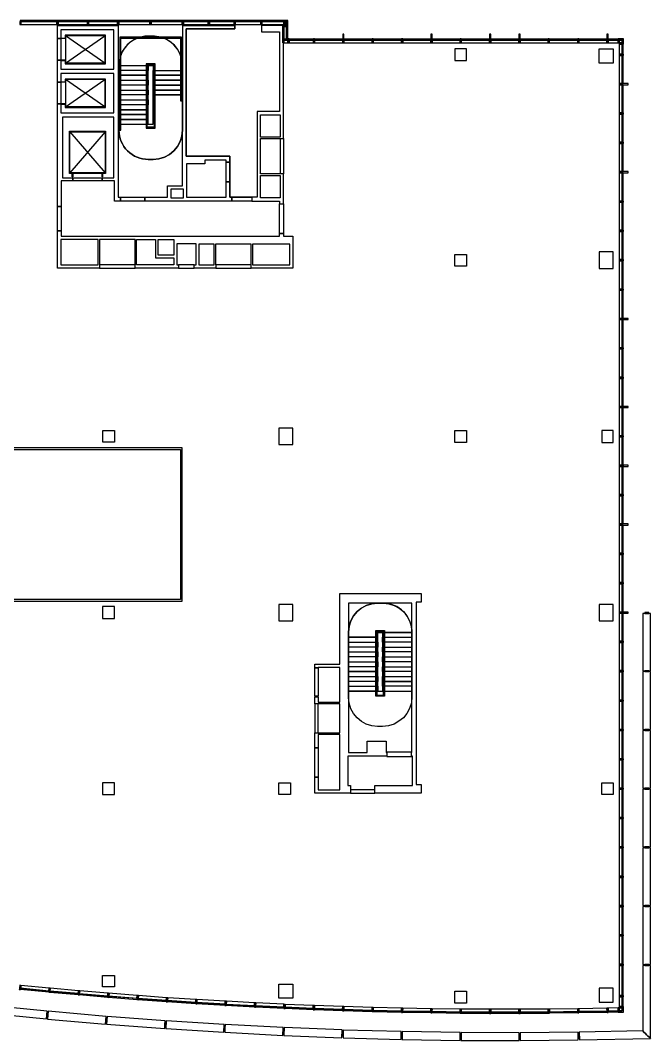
# Model space of a CAD drawing. Header units: metres. Extents: x 21 to 85.4, y 7.8 to 59.9.
# Drawn here: x 53.2 to 85.4, y 7.8 to 59.9 of the extents above; entities that cross this region are included whole.
import ezdxf

# ---------------------------------------------------------------- set-up
doc = ezdxf.new("R2010")
doc.units = ezdxf.units.M
for name, color, linetype in [('BATHROOM', 6, 'Continuous'), ('DOOR', 3, 'Continuous'), ('ELEVATOR', 141, 'Continuous'), ('PILLAR', 1, 'Continuous'), ('STAIRCASE', 4, 'Continuous'), ('WALL', 30, 'Continuous'), ('WINDOW', 110, 'Continuous')]:
    doc.layers.add(name, color=color, linetype=linetype)

msp = doc.modelspace()

# ---------------------------------------------------------------- linework, layer by layer
at = {"layer": 'BATHROOM'}
for points in [[(61.655, 59.471), (64.132, 59.471), (64.132, 59.683), (65.497, 59.683), (65.497, 59.312), (66.429, 59.312), (66.429, 55.237), (65.275, 55.237), (65.275, 50.855), (63.888, 50.855), (63.888, 52.951), (61.655, 52.951)], [(63.698, 52.76), (62.607, 52.76), (62.607, 52.559), (61.676, 52.559), (61.676, 50.855), (63.698, 50.855)]]:
    msp.add_lwpolyline(points, close=True, dxfattribs=at)
at = {"layer": 'DOOR'}
for points in [[(55.082, 58.963), (55.251, 58.963), (55.251, 57.862), (55.082, 57.862)], [(55.082, 56.73), (55.251, 56.73), (55.251, 55.629), (55.082, 55.629)], [(66.471, 53.861), (66.619, 53.861), (66.619, 52.051), (66.471, 52.051)], [(63.698, 52.655), (63.888, 52.655), (63.888, 51.649), (63.698, 51.649)], [(57.358, 51.85), (57.358, 51.691), (55.855, 51.691), (55.855, 51.85)], [(58.289, 50.855), (59.538, 50.855), (59.538, 50.665), (58.289, 50.665)], [(65, 50.855), (65, 50.665), (63.983, 50.665), (63.983, 50.855)], [(55.082, 50.389), (55.272, 50.389), (55.272, 49.14), (55.082, 49.14)], [(66.429, 50.527), (66.619, 50.527), (66.619, 49.013), (66.429, 49.013)], [(57.231, 47.235), (59.041, 47.235), (59.041, 47.405), (57.231, 47.405)], [(61.263, 47.405), (61.263, 47.235), (62.068, 47.235), (62.068, 47.405)], [(63.168, 47.405), (63.168, 47.235), (64.968, 47.235), (64.968, 47.405)], [(68.228, 26.818), (68.397, 26.818), (68.397, 25.368), (68.228, 25.368)], [(68.228, 23.484), (68.397, 23.484), (68.397, 24.976), (68.228, 24.976)], [(68.228, 22.721), (68.397, 22.721), (68.397, 21.229), (68.228, 21.229)], [(71.911, 22.51), (71.911, 22.277), (73.16, 22.277), (73.16, 22.51)], [(70.048, 20.583), (70.048, 20.414), (71.297, 20.414), (71.297, 20.583)]]:
    msp.add_lwpolyline(points, close=True, dxfattribs=at)
at = {"layer": 'ELEVATOR'}
for points in [[(55.495, 58.963), (55.304, 58.963), (55.304, 58.984), (55.474, 58.984)], [(55.474, 57.862), (55.474, 57.682), (57.527, 57.682), (57.527, 59.132), (55.474, 59.132), (55.474, 58.963)], [(57.495, 57.714), (55.495, 59.111)], [(57.495, 59.111), (57.495, 57.714), (55.495, 57.714), (57.495, 59.111), (55.495, 59.111), (55.495, 57.714)], [(55.495, 57.862), (55.304, 57.862), (55.304, 57.841), (55.474, 57.841)], [(55.474, 55.629), (55.474, 55.449), (57.527, 55.449), (57.527, 56.899), (55.474, 56.899), (55.474, 56.73)], [(57.495, 55.481), (55.495, 56.878)], [(57.495, 56.878), (57.495, 55.481), (55.495, 55.481), (57.495, 56.878), (55.495, 56.878), (55.495, 55.481)], [(55.495, 56.73), (55.304, 56.73), (55.304, 56.751), (55.474, 56.751)], [(55.495, 55.629), (55.304, 55.629), (55.304, 55.608), (55.474, 55.608)], [(55.706, 54.2), (57.506, 52.104)], [(57.506, 54.2), (55.706, 52.104)]]:
    msp.add_lwpolyline(points, dxfattribs=at)
for points in [[(55.685, 54.232), (57.538, 54.232), (57.538, 52.072), (57.358, 52.072), (55.855, 52.072), (55.685, 52.072)], [(55.706, 54.2), (57.506, 54.2), (57.506, 52.104), (55.706, 52.104)], [(55.833, 52.072), (55.855, 52.072), (55.855, 51.903), (55.833, 51.903)], [(57.358, 52.072), (57.379, 52.072), (57.379, 51.903), (57.358, 51.903)]]:
    msp.add_lwpolyline(points, close=True, dxfattribs=at)
at = {"layer": 'PILLAR'}
for points in [[(75.383, 58.434), (75.383, 57.841), (75.986, 57.841), (75.986, 58.434)], [(82.76, 58.434), (83.48, 58.434), (83.48, 57.714), (82.76, 57.714)], [(82.76, 48.061), (82.76, 47.214), (83.48, 47.214), (83.48, 48.061)], [(75.383, 47.934), (75.986, 47.934), (75.986, 47.341), (75.383, 47.341)], [(57.389, 38.948), (57.993, 38.948), (57.993, 38.344), (57.389, 38.344)], [(67.106, 39.064), (66.386, 39.064), (66.386, 38.217), (67.106, 38.217)], [(75.383, 38.937), (75.986, 38.937), (75.986, 38.334), (75.383, 38.334)], [(82.887, 38.937), (82.887, 38.334), (83.48, 38.334), (83.48, 38.937)], [(57.379, 29.94), (57.379, 29.337), (57.982, 29.337), (57.982, 29.94)], [(67.106, 30.057), (66.386, 30.057), (66.386, 29.21), (67.106, 29.21)], [(82.76, 30.057), (82.76, 29.21), (83.48, 29.21), (83.48, 30.057)], [(57.982, 20.933), (57.379, 20.933), (57.379, 20.34), (57.982, 20.34)], [(66.386, 20.933), (66.979, 20.933), (66.979, 20.34), (66.386, 20.34)], [(82.887, 20.933), (83.48, 20.933), (83.48, 20.34), (82.887, 20.34)], [(57.379, 11.1), (57.982, 11.1), (57.982, 10.507), (57.379, 10.507)], [(66.386, 10.655), (67.106, 10.655), (67.106, 9.935), (66.386, 9.935)], [(83.48, 10.443), (82.76, 10.443), (82.76, 9.724), (83.48, 9.724)], [(75.383, 10.285), (75.986, 10.285), (75.986, 9.681), (75.383, 9.681)]]:
    msp.add_lwpolyline(points, close=True, dxfattribs=at)
at = {"layer": 'STAIRCASE'}
for points in [[(58.183, 54.285), (58.31, 54.285), (58.31, 58.984), (61.359, 58.984), (61.359, 55.788), (61.476, 55.788), (61.476, 55.84), (61.411, 55.84), (61.411, 59.037), (58.268, 59.037), (58.268, 54.337), (58.183, 54.337)], [(58.215, 57.587), (59.718, 57.587), (59.718, 57.333), (58.215, 57.333)], [(60.067, 54.39), (60.067, 57.682), (59.612, 57.682), (59.612, 54.39)], [(59.665, 54.443), (59.665, 57.64), (60.014, 57.64), (60.014, 54.443)], [(59.718, 57.333), (58.215, 57.333), (58.215, 57.089), (59.718, 57.089)], [(59.718, 57.089), (58.215, 57.089), (58.215, 56.835), (59.718, 56.835)], [(58.215, 56.835), (59.718, 56.835), (59.718, 56.592), (58.215, 56.592)], [(59.961, 57.333), (61.464, 57.333), (61.464, 57.089), (59.961, 57.089)], [(59.961, 57.089), (61.464, 57.089), (61.464, 56.835), (59.961, 56.835)], [(59.961, 56.835), (61.464, 56.835), (61.464, 56.592), (59.961, 56.592)], [(59.718, 56.592), (58.215, 56.592), (58.215, 56.338), (59.718, 56.338)], [(58.215, 56.338), (59.718, 56.338), (59.718, 56.084), (58.215, 56.084)], [(59.961, 56.592), (61.464, 56.592), (61.464, 56.338), (59.961, 56.338)], [(59.961, 56.338), (61.464, 56.338), (61.464, 56.084), (59.961, 56.084)], [(59.718, 56.084), (58.215, 56.084), (58.215, 55.84), (59.718, 55.84)], [(58.215, 55.84), (59.718, 55.84), (59.718, 55.586), (58.215, 55.586)], [(59.718, 55.586), (58.215, 55.586), (58.215, 55.332), (59.718, 55.332)], [(59.718, 55.332), (58.215, 55.332), (58.215, 55.089), (59.718, 55.089)], [(59.718, 55.089), (58.215, 55.089), (58.215, 54.835), (59.718, 54.835)], [(59.718, 54.835), (58.215, 54.835), (58.215, 54.591), (59.718, 54.591)], [(71.34, 28.723), (71.795, 28.723), (71.795, 25.368), (71.34, 25.368)], [(69.943, 28.12), (71.446, 28.12), (71.446, 28.374), (69.943, 28.374)], [(71.393, 25.421), (71.742, 25.421), (71.742, 28.67), (71.393, 28.67)], [(71.689, 28.374), (73.192, 28.374), (73.192, 28.617), (71.689, 28.617)], [(71.689, 28.374), (73.192, 28.374), (73.192, 28.12), (71.689, 28.12)], [(71.446, 27.876), (69.943, 27.876), (69.943, 28.12), (71.446, 28.12)], [(69.943, 27.622), (71.446, 27.622), (71.446, 27.876), (69.943, 27.876)], [(73.192, 28.12), (71.689, 28.12), (71.689, 27.876), (73.192, 27.876)], [(71.689, 27.876), (73.192, 27.876), (73.192, 27.622), (71.689, 27.622)], [(71.446, 27.368), (69.943, 27.368), (69.943, 27.622), (71.446, 27.622)], [(69.943, 27.125), (71.446, 27.125), (71.446, 27.368), (69.943, 27.368)], [(71.446, 26.871), (69.943, 26.871), (69.943, 27.125), (71.446, 27.125)], [(73.192, 27.622), (71.689, 27.622), (71.689, 27.368), (73.192, 27.368)], [(71.689, 27.368), (73.192, 27.368), (73.192, 27.125), (71.689, 27.125)], [(73.192, 27.125), (71.689, 27.125), (71.689, 26.871), (73.192, 26.871)], [(69.943, 26.617), (71.446, 26.617), (71.446, 26.871), (69.943, 26.871)], [(71.446, 26.617), (69.943, 26.617), (69.943, 26.373), (71.446, 26.373)], [(71.689, 26.871), (73.192, 26.871), (73.192, 26.617), (71.689, 26.617)], [(73.192, 26.617), (71.689, 26.617), (71.689, 26.373), (73.192, 26.373)], [(71.446, 26.119), (69.943, 26.119), (69.943, 26.373), (71.446, 26.373)], [(69.943, 25.876), (71.446, 25.876), (71.446, 26.119), (69.943, 26.119)], [(73.192, 26.119), (71.689, 26.119), (71.689, 26.373), (73.192, 26.373)], [(71.689, 26.119), (73.192, 26.119), (73.192, 25.876), (71.689, 25.876)], [(71.446, 25.622), (69.943, 25.622), (69.943, 25.876), (71.446, 25.876)], [(73.192, 25.876), (71.689, 25.876), (71.689, 25.622), (73.192, 25.622)]]:
    msp.add_lwpolyline(points, close=True, dxfattribs=at)
for points in [[(58.215, 54.285, 0.416426), (59.718, 52.792), (59.961, 52.792, 0.4103), (61.464, 54.285), (61.464, 57.587, 0.413207), (59.961, 59.09), (59.718, 59.09, 0.418485), (58.215, 57.587)], [(58.215, 57.587), (59.961, 57.587), (59.961, 57.333), (61.464, 57.333), (61.464, 57.587, 0.396519), (60.041, 59.09), (59.696, 59.09, 0.414214)], [(58.215, 54.591), (59.961, 54.591), (59.961, 56.084), (61.464, 56.084), (61.464, 54.285, -0.4103), (59.961, 52.792), (59.718, 52.792, -0.416426), (58.215, 54.285)], [(69.943, 28.639, -0.412005), (71.434, 30.12), (71.711, 30.12, -0.409955), (73.192, 28.639), (73.192, 25.325, -0.412379), (71.689, 23.822), (71.435, 23.822, -0.412145), (69.943, 25.303)], [(71.446, 28.374), (71.446, 28.617), (73.192, 28.617, 0.414214), (71.711, 30.12), (71.435, 30.12, 0.412145), (69.943, 28.639), (69.943, 28.374)], [(69.943, 25.622), (73.192, 25.622), (73.192, 25.325, -0.412379), (71.689, 23.822), (71.435, 23.822, -0.412145), (69.943, 25.303)]]:
    msp.add_lwpolyline(points, format="xyb", close=True, dxfattribs=at)
at = {"layer": 'WALL'}
for points in [[(53.156, 59.841), (53.156, 59.683), (53.208, 59.683), (53.208, 59.841), (53.187, 59.841), (53.187, 59.884), (53.177, 59.884), (53.177, 59.841)], [(55.05, 59.841), (55.05, 59.683), (55.114, 59.683), (55.114, 59.841), (55.092, 59.841), (55.092, 59.884), (55.071, 59.884), (55.071, 59.841)], [(55.082, 59.64), (58.183, 59.64), (58.183, 50.855), (58.289, 50.855), (58.289, 50.665), (57.993, 50.665), (57.993, 51.691), (57.358, 51.691), (57.358, 51.85), (57.95, 51.85), (57.95, 54.951), (55.325, 54.951), (55.325, 51.85), (55.855, 51.85), (55.855, 51.691), (55.272, 51.691), (55.272, 50.389), (55.082, 50.389), (55.082, 55.629), (55.251, 55.629), (55.251, 55.163), (57.95, 55.163), (57.95, 57.185), (55.251, 57.185), (55.251, 56.73), (55.082, 56.73), (55.082, 57.862), (55.251, 57.862), (55.251, 57.407), (57.95, 57.407), (57.95, 59.418), (55.251, 59.418), (55.251, 58.963), (55.082, 58.963)], [(56.606, 59.841), (56.606, 59.683), (56.659, 59.683), (56.659, 59.841), (56.638, 59.841), (56.638, 59.884), (56.627, 59.884), (56.627, 59.841)], [(58.151, 59.841), (58.151, 59.683), (58.215, 59.683), (58.215, 59.841), (58.194, 59.841), (58.194, 59.884), (58.173, 59.884), (58.173, 59.841)], [(61.486, 59.64), (64.132, 59.64), (64.132, 59.471), (61.655, 59.471), (61.655, 52.951), (63.888, 52.951), (63.888, 52.655), (63.698, 52.655), (63.698, 52.76), (62.607, 52.76), (62.607, 52.559), (61.676, 52.559), (61.676, 50.855), (63.698, 50.855), (63.698, 51.649), (63.888, 51.649), (63.888, 50.855), (63.983, 50.855), (63.983, 50.665), (59.538, 50.665), (59.538, 50.855), (60.702, 50.855), (60.702, 51.437), (61.464, 51.437)], [(59.803, 59.841), (59.803, 59.683), (59.866, 59.683), (59.866, 59.841), (59.845, 59.841), (59.845, 59.884), (59.824, 59.884), (59.824, 59.841)], [(61.454, 59.841), (61.454, 59.683), (61.517, 59.683), (61.517, 59.841), (61.496, 59.841), (61.496, 59.884), (61.475, 59.884), (61.475, 59.841)], [(62.777, 59.841), (62.777, 59.683), (62.84, 59.683), (62.84, 59.841), (62.819, 59.841), (62.819, 59.884), (62.798, 59.884), (62.798, 59.841)], [(64.1, 59.841), (64.1, 59.683), (64.163, 59.683), (64.163, 59.841), (64.142, 59.841), (64.142, 59.884), (64.121, 59.884), (64.121, 59.841)], [(65.497, 59.64), (65.497, 59.312), (66.429, 59.312), (66.429, 55.237), (65.275, 55.237), (65.275, 50.855), (65, 50.855), (65, 50.665), (66.429, 50.665), (66.429, 50.527), (66.619, 50.527), (66.619, 52.051), (65.444, 52.051), (65.444, 53.861), (66.619, 53.861), (66.619, 58.741), (66.598, 58.741), (66.598, 59.64)], [(65.465, 59.841), (65.465, 59.683), (65.518, 59.683), (65.518, 59.841), (65.508, 59.841), (65.508, 59.884), (65.486, 59.884), (65.486, 59.841)], [(66.788, 59.64), (66.64, 59.64), (66.64, 59.577), (66.788, 59.577), (66.788, 59.598), (66.841, 59.598), (66.841, 59.619), (66.788, 59.619)], [(66.735, 59.841), (66.735, 59.683), (66.788, 59.683), (66.788, 59.841), (66.778, 59.841), (66.778, 59.884), (66.757, 59.884), (66.757, 59.841)], [(66.852, 58.741), (66.915, 58.741), (66.915, 58.889), (66.894, 58.889), (66.894, 58.942), (66.915, 58.942), (66.915, 58.952), (66.852, 58.952), (66.852, 58.942), (66.873, 58.942), (66.873, 58.889), (66.852, 58.889)], [(68.154, 58.741), (68.217, 58.741), (68.217, 58.889), (68.196, 58.889), (68.196, 58.942), (68.217, 58.942), (68.217, 58.952), (68.154, 58.952), (68.154, 58.942), (68.164, 58.942), (68.164, 58.889), (68.154, 58.889)], [(69.657, 58.741), (69.71, 58.741), (69.71, 58.889), (69.699, 58.889), (69.699, 58.942), (69.71, 58.942), (69.71, 59.185), (69.657, 59.185), (69.657, 58.942), (69.667, 58.942), (69.667, 58.889), (69.657, 58.889)], [(71.149, 58.741), (71.213, 58.741), (71.213, 58.889), (71.202, 58.889), (71.202, 58.942), (71.213, 58.942), (71.213, 58.952), (71.149, 58.952), (71.149, 58.942), (71.17, 58.942), (71.17, 58.889), (71.149, 58.889)], [(72.652, 58.741), (72.716, 58.741), (72.716, 58.889), (72.695, 58.889), (72.695, 58.942), (72.716, 58.942), (72.716, 58.952), (72.652, 58.952), (72.652, 58.942), (72.673, 58.942), (72.673, 58.889), (72.652, 58.889)], [(74.155, 58.741), (74.219, 58.741), (74.219, 58.889), (74.198, 58.889), (74.198, 58.942), (74.219, 58.942), (74.219, 59.185), (74.155, 59.185), (74.155, 58.942), (74.166, 58.942), (74.166, 58.889), (74.155, 58.889)], [(75.658, 58.741), (75.711, 58.741), (75.711, 58.889), (75.701, 58.889), (75.701, 58.942), (75.711, 58.942), (75.711, 58.952), (75.658, 58.952), (75.658, 58.942), (75.669, 58.942), (75.669, 58.889), (75.658, 58.889)], [(77.151, 58.741), (77.214, 58.741), (77.214, 58.889), (77.204, 58.889), (77.204, 58.942), (77.214, 58.942), (77.214, 59.185), (77.151, 59.185), (77.151, 58.942), (77.172, 58.942), (77.172, 58.889), (77.151, 58.889)], [(78.654, 58.741), (78.717, 58.741), (78.717, 58.889), (78.696, 58.889), (78.696, 58.942), (78.717, 58.942), (78.717, 59.185), (78.654, 59.185), (78.654, 58.942), (78.675, 58.942), (78.675, 58.889), (78.654, 58.889)], [(80.157, 58.741), (80.21, 58.741), (80.21, 58.889), (80.199, 58.889), (80.199, 58.942), (80.21, 58.942), (80.21, 58.952), (80.157, 58.952), (80.157, 58.942), (80.167, 58.942), (80.167, 58.889), (80.157, 58.889)], [(81.66, 58.741), (81.713, 58.741), (81.713, 58.889), (81.702, 58.889), (81.702, 58.942), (81.713, 58.942), (81.713, 58.952), (81.66, 58.952), (81.66, 58.942), (81.67, 58.942), (81.67, 58.889), (81.66, 58.889)], [(83.152, 58.741), (83.216, 58.741), (83.216, 58.889), (83.205, 58.889), (83.205, 58.942), (83.216, 58.942), (83.216, 59.185), (83.152, 59.185), (83.152, 58.942), (83.173, 58.942), (83.173, 58.889), (83.152, 58.889)], [(83.724, 58.741), (83.787, 58.741), (83.787, 58.889), (83.766, 58.889), (83.766, 58.942), (83.787, 58.942), (83.787, 58.952), (83.724, 58.952), (83.724, 58.942), (83.745, 58.942), (83.745, 58.889), (83.724, 58.889)], [(83.787, 58.741), (83.787, 58.677), (83.935, 58.677), (83.935, 58.688), (83.988, 58.688), (83.988, 58.677), (83.999, 58.677), (83.999, 58.741), (83.988, 58.741), (83.988, 58.719), (83.935, 58.719), (83.935, 58.741)], [(83.787, 58.169), (83.787, 58.106), (83.935, 58.106), (83.935, 58.127), (83.988, 58.127), (83.988, 58.106), (83.999, 58.106), (83.999, 58.169), (83.988, 58.169), (83.988, 58.148), (83.935, 58.148), (83.935, 58.169)], [(83.787, 56.666), (83.787, 56.603), (83.935, 56.603), (83.935, 56.624), (83.988, 56.624), (83.988, 56.603), (84.232, 56.603), (84.232, 56.666), (83.988, 56.666), (83.988, 56.655), (83.935, 56.655), (83.935, 56.666)], [(65.444, 55.068), (66.45, 55.068), (66.45, 53.935), (65.444, 53.935)], [(83.787, 55.163), (83.787, 55.11), (83.935, 55.11), (83.935, 55.121), (83.988, 55.121), (83.988, 55.11), (83.999, 55.11), (83.999, 55.163), (83.988, 55.163), (83.988, 55.152), (83.935, 55.152), (83.935, 55.163)], [(83.787, 53.671), (83.787, 53.607), (83.935, 53.607), (83.935, 53.618), (83.988, 53.618), (83.988, 53.607), (83.999, 53.607), (83.999, 53.671), (83.988, 53.671), (83.988, 53.649), (83.935, 53.649), (83.935, 53.671)], [(83.787, 52.168), (83.787, 52.104), (83.935, 52.104), (83.935, 52.125), (83.988, 52.125), (83.988, 52.104), (84.232, 52.104), (84.232, 52.168), (83.988, 52.168), (83.988, 52.157), (83.935, 52.157), (83.935, 52.168)], [(66.45, 51.967), (66.45, 50.834), (65.444, 50.834), (65.444, 51.967)], [(60.861, 51.268), (60.861, 50.834), (61.517, 50.834), (61.517, 51.268)], [(83.787, 50.665), (83.787, 50.612), (83.935, 50.612), (83.935, 50.622), (83.988, 50.622), (83.988, 50.612), (83.999, 50.612), (83.999, 50.665), (83.988, 50.665), (83.988, 50.654), (83.935, 50.654), (83.935, 50.665)], [(55.082, 49.14), (55.272, 49.14), (55.272, 48.865), (66.429, 48.865), (66.429, 49.013), (66.619, 49.013), (66.619, 48.865), (67.106, 48.865), (67.106, 47.235), (64.968, 47.235), (64.968, 48.463), (63.158, 48.463), (63.158, 47.405), (63.168, 47.405), (63.168, 47.235), (62.068, 47.235), (62.068, 47.405), (62.163, 47.405), (62.163, 48.474), (61.168, 48.474), (61.168, 47.405), (61.263, 47.405), (61.263, 47.235), (59.041, 47.235), (59.041, 48.706), (57.231, 48.706), (57.231, 47.235), (55.082, 47.235)], [(83.787, 49.172), (83.787, 49.109), (83.935, 49.109), (83.935, 49.119), (83.988, 49.119), (83.988, 49.109), (83.999, 49.109), (83.999, 49.172), (83.988, 49.172), (83.988, 49.151), (83.935, 49.151), (83.935, 49.172)], [(55.251, 48.706), (55.251, 47.405), (57.156, 47.405), (57.156, 48.706)], [(60.088, 48.706), (60.088, 47.764), (61.03, 47.764), (61.03, 47.405), (59.115, 47.405), (59.115, 48.706)], [(60.226, 48.706), (61.03, 48.706), (61.03, 47.902), (60.226, 47.902)], [(63.084, 48.463), (62.301, 48.463), (62.301, 47.405), (63.084, 47.405)], [(66.947, 47.405), (66.947, 48.463), (65.042, 48.463), (65.042, 47.405)], [(83.787, 47.669), (83.787, 47.606), (83.935, 47.606), (83.935, 47.627), (83.988, 47.627), (83.988, 47.606), (83.999, 47.606), (83.999, 47.669), (83.988, 47.669), (83.988, 47.648), (83.935, 47.648), (83.935, 47.669)], [(83.787, 46.166), (83.787, 46.103), (83.935, 46.103), (83.935, 46.124), (83.988, 46.124), (83.988, 46.103), (83.999, 46.103), (83.999, 46.166), (83.988, 46.166), (83.988, 46.156), (83.935, 46.156), (83.935, 46.166)], [(83.787, 44.663), (83.787, 44.61), (83.935, 44.61), (83.935, 44.621), (83.988, 44.621), (83.988, 44.61), (84.232, 44.61), (84.232, 44.663), (83.988, 44.663), (83.988, 44.653), (83.935, 44.653), (83.935, 44.663)], [(83.787, 43.171), (83.787, 43.107), (83.935, 43.107), (83.935, 43.118), (83.988, 43.118), (83.988, 43.107), (83.999, 43.107), (83.999, 43.171), (83.988, 43.171), (83.988, 43.15), (83.935, 43.15), (83.935, 43.171)], [(83.787, 41.668), (83.787, 41.604), (83.935, 41.604), (83.935, 41.625), (83.988, 41.625), (83.988, 41.604), (83.999, 41.604), (83.999, 41.668), (83.988, 41.668), (83.988, 41.657), (83.935, 41.657), (83.935, 41.668)], [(83.787, 40.165), (83.787, 40.112), (83.935, 40.112), (83.935, 40.122), (83.988, 40.122), (83.988, 40.112), (84.232, 40.112), (84.232, 40.165), (83.988, 40.165), (83.988, 40.154), (83.935, 40.154), (83.935, 40.165)], [(83.787, 38.672), (83.787, 38.609), (83.935, 38.609), (83.935, 38.619), (83.988, 38.619), (83.988, 38.609), (83.999, 38.609), (83.999, 38.672), (83.988, 38.672), (83.988, 38.651), (83.935, 38.651), (83.935, 38.672)], [(83.787, 37.169), (83.787, 37.106), (83.935, 37.106), (83.935, 37.127), (83.988, 37.127), (83.988, 37.106), (84.232, 37.106), (84.232, 37.169), (83.988, 37.169), (83.988, 37.148), (83.935, 37.148), (83.935, 37.169)], [(83.787, 35.666), (83.787, 35.603), (83.935, 35.603), (83.935, 35.624), (83.988, 35.624), (83.988, 35.603), (83.999, 35.603), (83.999, 35.666), (83.988, 35.666), (83.988, 35.656), (83.935, 35.656), (83.935, 35.666)], [(83.787, 34.163), (83.787, 34.11), (83.935, 34.11), (83.935, 34.121), (83.988, 34.121), (83.988, 34.11), (84.232, 34.11), (84.232, 34.163), (83.988, 34.163), (83.988, 34.153), (83.935, 34.153), (83.935, 34.163)], [(83.787, 32.671), (83.787, 32.607), (83.935, 32.607), (83.935, 32.618), (83.988, 32.618), (83.988, 32.607), (83.999, 32.607), (83.999, 32.671), (83.988, 32.671), (83.988, 32.65), (83.935, 32.65), (83.935, 32.671)], [(83.787, 31.168), (83.787, 31.104), (83.935, 31.104), (83.935, 31.126), (83.988, 31.126), (83.988, 31.104), (83.999, 31.104), (83.999, 31.168), (83.988, 31.168), (83.988, 31.157), (83.935, 31.157), (83.935, 31.168)], [(69.498, 25.05), (69.498, 26.828), (68.397, 26.828), (68.397, 26.818), (68.228, 26.818), (68.228, 26.998), (69.498, 26.998), (69.498, 30.618), (73.658, 30.618), (73.658, 30.173), (73.404, 30.173), (73.404, 20.859), (73.658, 20.859), (73.658, 20.414), (71.297, 20.414), (71.297, 20.795), (73.213, 20.795), (73.213, 22.298), (73.16, 22.298), (73.16, 22.489), (73.192, 22.489), (73.192, 30.12), (69.943, 30.12), (69.943, 22.489), (70.895, 22.489), (70.895, 23.071), (71.869, 23.071), (71.869, 22.489), (71.911, 22.489), (71.911, 22.298), (69.911, 22.298), (69.911, 20.795), (70.048, 20.795), (70.048, 20.414), (68.228, 20.414), (68.228, 21.229), (68.397, 21.229), (68.397, 20.573), (69.498, 20.573), (69.498, 23.409), (68.397, 23.409), (68.397, 22.721), (68.228, 22.721), (68.228, 23.484), (69.498, 23.484), (69.498, 24.976), (68.228, 24.976), (68.228, 25.336), (68.397, 25.336), (68.397, 25.05)], [(83.787, 29.665), (83.787, 29.612), (83.935, 29.612), (83.935, 29.623), (83.988, 29.623), (83.988, 29.612), (84.232, 29.612), (84.232, 29.665), (83.988, 29.665), (83.988, 29.654), (83.935, 29.654), (83.935, 29.665)], [(83.787, 28.172), (83.787, 28.109), (83.935, 28.109), (83.935, 28.12), (83.988, 28.12), (83.988, 28.109), (83.999, 28.109), (83.999, 28.172), (83.988, 28.172), (83.988, 28.151), (83.935, 28.151), (83.935, 28.172)], [(83.787, 26.669), (83.787, 26.606), (83.935, 26.606), (83.935, 26.627), (83.988, 26.627), (83.988, 26.606), (83.999, 26.606), (83.999, 26.669), (83.988, 26.669), (83.988, 26.648), (83.935, 26.648), (83.935, 26.669)], [(83.787, 25.166), (83.787, 25.103), (83.935, 25.103), (83.935, 25.124), (83.988, 25.124), (83.988, 25.103), (83.999, 25.103), (83.999, 25.166), (83.988, 25.166), (83.988, 25.156), (83.935, 25.156), (83.935, 25.166)], [(83.787, 23.663), (83.787, 23.611), (83.935, 23.611), (83.935, 23.621), (83.988, 23.621), (83.988, 23.611), (83.999, 23.611), (83.999, 23.663), (83.988, 23.663), (83.988, 23.653), (83.935, 23.653), (83.935, 23.663)], [(83.787, 22.171), (83.787, 22.108), (83.935, 22.108), (83.935, 22.118), (83.988, 22.118), (83.988, 22.108), (83.999, 22.108), (83.999, 22.171), (83.988, 22.171), (83.988, 22.15), (83.935, 22.15), (83.935, 22.171)], [(83.787, 20.668), (83.787, 20.605), (83.935, 20.605), (83.935, 20.626), (83.988, 20.626), (83.988, 20.605), (83.999, 20.605), (83.999, 20.668), (83.988, 20.668), (83.988, 20.657), (83.935, 20.657), (83.935, 20.668)], [(83.787, 19.165), (83.787, 19.112), (83.935, 19.112), (83.935, 19.123), (83.988, 19.123), (83.988, 19.112), (83.999, 19.112), (83.999, 19.165), (83.988, 19.165), (83.988, 19.154), (83.935, 19.154), (83.935, 19.165)], [(83.787, 17.673), (83.787, 17.609), (83.935, 17.609), (83.935, 17.62), (83.988, 17.62), (83.988, 17.609), (83.999, 17.609), (83.999, 17.673), (83.988, 17.673), (83.988, 17.651), (83.935, 17.651), (83.935, 17.673)], [(83.787, 16.17), (83.787, 16.106), (83.935, 16.106), (83.935, 16.127), (83.988, 16.127), (83.988, 16.106), (83.999, 16.106), (83.999, 16.17), (83.988, 16.17), (83.988, 16.148), (83.935, 16.148), (83.935, 16.17)], [(83.787, 14.667), (83.787, 14.603), (83.935, 14.603), (83.935, 14.624), (83.988, 14.624), (83.988, 14.603), (83.999, 14.603), (83.999, 14.667), (83.988, 14.667), (83.988, 14.656), (83.935, 14.656), (83.935, 14.667)], [(83.787, 13.164), (83.787, 13.111), (83.935, 13.111), (83.935, 13.121), (83.988, 13.121), (83.988, 13.111), (83.999, 13.111), (83.999, 13.164), (83.988, 13.164), (83.988, 13.153), (83.935, 13.153), (83.935, 13.164)], [(83.787, 11.671), (83.787, 11.608), (83.935, 11.608), (83.935, 11.618), (83.988, 11.618), (83.988, 11.608), (83.999, 11.608), (83.999, 11.671), (83.988, 11.671), (83.988, 11.65), (83.935, 11.65), (83.935, 11.671)], [(53.198, 10.436), (53.208, 10.588), (53.145, 10.595), (53.135, 10.447), (53.145, 10.447), (53.145, 10.394), (53.124, 10.394), (53.124, 10.383), (53.188, 10.372), (53.188, 10.394), (53.177, 10.394), (53.177, 10.447)], [(54.69, 10.295), (54.711, 10.441), (54.647, 10.447), (54.637, 10.295), (54.648, 10.295), (54.648, 10.253), (54.627, 10.253), (54.627, 10.232), (54.69, 10.232), (54.69, 10.242), (54.68, 10.242), (54.68, 10.295)], [(56.193, 10.158), (56.214, 10.303), (56.15, 10.309), (56.14, 10.168), (56.151, 10.158), (56.151, 10.115), (56.13, 10.115), (56.13, 10.105), (56.193, 10.094), (56.193, 10.105), (56.183, 10.115), (56.183, 10.158)], [(57.696, 10.031), (57.717, 10.179), (57.654, 10.189), (57.643, 10.041), (57.654, 10.041), (57.654, 9.988), (57.633, 9.988), (57.633, 9.978), (57.696, 9.967), (57.696, 9.988), (57.686, 9.988), (57.686, 10.031)], [(59.199, 9.914), (59.21, 10.07), (59.147, 10.075), (59.136, 9.925), (59.157, 9.925), (59.146, 9.872), (59.136, 9.872), (59.136, 9.861), (59.199, 9.851), (59.199, 9.872), (59.178, 9.872), (59.189, 9.914)], [(60.702, 9.808), (60.713, 9.955), (60.649, 9.959), (60.639, 9.808), (60.66, 9.808), (60.649, 9.766), (60.639, 9.766), (60.639, 9.745), (60.692, 9.745), (60.692, 9.755), (60.681, 9.755), (60.681, 9.808)], [(83.787, 10.073), (83.787, 10.009), (83.935, 10.009), (83.935, 10.02), (83.988, 10.02), (83.988, 10.009), (83.999, 10.009), (83.999, 10.073), (83.988, 10.073), (83.988, 10.052), (83.935, 10.052), (83.935, 10.073)], [(62.205, 9.713), (62.205, 9.86), (62.151, 9.863), (62.142, 9.713), (62.152, 9.713), (62.152, 9.66), (62.142, 9.66), (62.142, 9.65), (62.195, 9.65), (62.195, 9.66), (62.184, 9.66), (62.184, 9.713)], [(63.698, 9.618), (63.709, 9.775), (63.653, 9.778), (63.645, 9.628), (63.655, 9.628), (63.655, 9.575), (63.645, 9.575), (63.634, 9.554), (63.698, 9.554), (63.698, 9.575), (63.687, 9.575), (63.687, 9.618)], [(65.201, 9.544), (65.211, 9.69), (65.148, 9.694), (65.148, 9.544), (65.158, 9.544), (65.158, 9.491), (65.137, 9.491), (65.137, 9.48), (65.201, 9.48), (65.201, 9.491), (65.19, 9.491), (65.19, 9.544)], [(66.704, 9.47), (66.714, 9.616), (66.651, 9.619), (66.651, 9.47), (66.661, 9.47), (66.661, 9.417), (66.64, 9.417), (66.64, 9.406), (66.704, 9.406), (66.704, 9.417), (66.693, 9.417), (66.693, 9.47)], [(68.207, 9.406), (68.217, 9.553), (68.15, 9.556), (68.143, 9.406), (68.164, 9.406), (68.164, 9.353), (68.143, 9.364), (68.143, 9.343), (68.207, 9.343), (68.207, 9.353), (68.186, 9.353), (68.196, 9.406)], [(69.71, 9.353), (69.714, 9.5), (69.651, 9.502), (69.646, 9.353), (69.667, 9.353), (69.657, 9.3), (69.646, 9.3), (69.646, 9.29), (69.71, 9.29), (69.71, 9.3), (69.689, 9.3), (69.689, 9.353)], [(71.213, 9.311), (71.213, 9.458), (71.149, 9.46), (71.149, 9.311), (71.16, 9.311), (71.16, 9.258), (71.149, 9.258), (71.149, 9.247), (71.202, 9.247), (71.213, 9.258), (71.192, 9.258), (71.192, 9.311)], [(72.705, 9.269), (72.716, 9.427), (72.652, 9.428), (72.652, 9.269), (72.663, 9.269), (72.663, 9.226), (72.652, 9.226), (72.652, 9.205), (72.705, 9.205), (72.705, 9.226), (72.695, 9.226), (72.695, 9.269)], [(74.208, 9.247), (74.219, 9.395), (74.155, 9.396), (74.155, 9.247), (74.166, 9.247), (74.166, 9.194), (74.155, 9.194), (74.155, 9.184), (74.208, 9.184), (74.208, 9.194), (74.198, 9.194), (74.198, 9.247)], [(81.713, 9.247), (81.713, 9.396), (81.66, 9.396), (81.66, 9.247), (81.67, 9.247), (81.67, 9.194), (81.66, 9.194), (81.66, 9.184), (81.723, 9.184), (81.723, 9.194), (81.702, 9.194), (81.702, 9.247)], [(83.216, 9.279), (83.216, 9.427), (83.152, 9.427), (83.163, 9.269), (83.173, 9.269), (83.173, 9.226), (83.163, 9.226), (83.163, 9.205), (83.216, 9.205), (83.216, 9.226), (83.205, 9.226), (83.205, 9.269)], [(83.787, 9.29), (83.787, 9.438), (83.724, 9.438), (83.724, 9.29), (83.745, 9.29), (83.745, 9.237), (83.734, 9.237), (83.734, 9.216), (83.787, 9.226), (83.787, 9.237), (83.777, 9.237), (83.777, 9.29)], [(83.787, 9.501), (83.787, 9.438), (83.935, 9.438), (83.935, 9.448), (83.988, 9.448), (83.988, 9.438), (83.999, 9.438), (83.999, 9.501), (83.988, 9.501), (83.988, 9.48), (83.935, 9.48), (83.935, 9.501)], [(75.711, 9.226), (75.711, 9.374), (75.658, 9.374), (75.658, 9.226), (75.669, 9.226), (75.669, 9.173), (75.648, 9.173), (75.648, 9.163), (75.711, 9.163), (75.711, 9.173), (75.701, 9.173), (75.701, 9.226)], [(77.214, 9.216), (77.214, 9.374), (77.151, 9.374), (77.151, 9.216), (77.172, 9.216), (77.172, 9.173), (77.151, 9.173), (77.151, 9.152), (77.214, 9.152), (77.214, 9.173), (77.204, 9.173), (77.204, 9.216)], [(78.717, 9.216), (78.717, 9.374), (78.654, 9.374), (78.654, 9.216), (78.675, 9.216), (78.675, 9.173), (78.654, 9.173), (78.654, 9.152), (78.717, 9.152), (78.717, 9.173), (78.696, 9.173), (78.696, 9.216)], [(80.22, 9.226), (80.22, 9.375), (80.157, 9.374), (80.157, 9.226), (80.167, 9.226), (80.167, 9.173), (80.157, 9.173), (80.157, 9.163), (80.22, 9.163), (80.22, 9.184), (80.199, 9.184), (80.199, 9.226)]]:
    msp.add_lwpolyline(points, close=True, dxfattribs=at)
msp.add_lwpolyline([(69.498, 23.436), (69.498, 23.436)], dxfattribs=at)
msp.add_lwpolyline([(69.498, 23.436), (69.498, 23.436)], dxfattribs=at)
at = {"layer": 'WINDOW'}
for points in [[(55.071, 59.884), (53.187, 59.884), (53.187, 59.841), (55.071, 59.841)], [(55.05, 59.841), (53.208, 59.841), (53.208, 59.683), (55.05, 59.683)], [(56.627, 59.884), (55.092, 59.884), (55.092, 59.841), (56.627, 59.841)], [(56.606, 59.841), (55.114, 59.841), (55.114, 59.683), (56.606, 59.683)], [(58.173, 59.884), (56.638, 59.884), (56.638, 59.841), (58.173, 59.841)], [(58.151, 59.841), (56.659, 59.841), (56.659, 59.683), (58.151, 59.683)], [(59.824, 59.884), (58.194, 59.884), (58.194, 59.841), (59.824, 59.841)], [(59.803, 59.841), (58.215, 59.841), (58.215, 59.683), (59.803, 59.683)], [(61.475, 59.884), (59.845, 59.884), (59.845, 59.841), (61.475, 59.841)], [(61.454, 59.841), (59.866, 59.841), (59.866, 59.683), (61.454, 59.683)], [(62.798, 59.884), (61.496, 59.884), (61.496, 59.841), (62.798, 59.841)], [(62.777, 59.841), (61.517, 59.841), (61.517, 59.683), (62.777, 59.683)], [(64.121, 59.884), (62.819, 59.884), (62.819, 59.841), (64.121, 59.841)], [(64.1, 59.841), (62.84, 59.841), (62.84, 59.683), (64.1, 59.683)], [(65.486, 59.884), (64.142, 59.884), (64.142, 59.841), (65.486, 59.841)], [(65.465, 59.841), (64.163, 59.841), (64.163, 59.683), (65.465, 59.683)], [(66.757, 59.894), (65.508, 59.894), (65.508, 59.841), (66.757, 59.841)], [(66.64, 59.841), (65.518, 59.841), (65.518, 59.683), (66.64, 59.683)], [(66.735, 59.841), (66.64, 59.841), (66.64, 59.64), (66.788, 59.64), (66.788, 59.683), (66.735, 59.683)], [(66.788, 59.577), (66.64, 59.577), (66.64, 58.942), (66.788, 58.942)], [(66.852, 59.894), (66.778, 59.894), (66.778, 59.841), (66.852, 59.841)], [(66.852, 59.619), (66.852, 59.841), (66.788, 59.841), (66.788, 59.619)], [(66.852, 58.942), (66.852, 59.598), (66.788, 59.598), (66.788, 58.942)], [(66.64, 58.889), (66.873, 58.889), (66.873, 58.942), (66.64, 58.942)], [(68.164, 58.889), (68.164, 58.942), (66.894, 58.942), (66.894, 58.889)], [(69.667, 58.889), (69.667, 58.942), (68.196, 58.942), (68.196, 58.889)], [(71.17, 58.889), (71.17, 58.942), (69.699, 58.942), (69.699, 58.889)], [(72.673, 58.889), (72.673, 58.942), (71.202, 58.942), (71.202, 58.889)], [(74.166, 58.889), (74.166, 58.942), (72.695, 58.942), (72.695, 58.889)], [(75.669, 58.889), (75.669, 58.942), (74.198, 58.942), (74.198, 58.889)], [(77.172, 58.889), (77.172, 58.942), (75.701, 58.942), (75.701, 58.889)], [(78.675, 58.889), (78.675, 58.942), (77.204, 58.942), (77.204, 58.889)], [(80.167, 58.889), (80.167, 58.942), (78.696, 58.942), (78.696, 58.889)], [(81.67, 58.889), (81.67, 58.942), (80.199, 58.942), (80.199, 58.889)], [(83.173, 58.889), (83.173, 58.942), (81.702, 58.942), (81.702, 58.889)], [(83.745, 58.889), (83.745, 58.942), (83.205, 58.942), (83.205, 58.889)], [(83.766, 58.889), (83.988, 58.889), (83.988, 58.942), (83.766, 58.942)], [(83.935, 58.889), (83.935, 58.741), (83.999, 58.741), (83.999, 58.952), (83.787, 58.952), (83.787, 58.889)], [(83.935, 58.942), (83.935, 58.719), (83.988, 58.719), (83.988, 58.942)], [(66.852, 58.889), (66.64, 58.889), (66.64, 58.741), (66.852, 58.741)], [(68.154, 58.889), (66.915, 58.889), (66.915, 58.741), (68.154, 58.741)], [(69.657, 58.889), (68.217, 58.889), (68.217, 58.741), (69.657, 58.741)], [(71.149, 58.889), (69.71, 58.889), (69.71, 58.741), (71.149, 58.741)], [(72.652, 58.889), (71.213, 58.889), (71.213, 58.741), (72.652, 58.741)], [(74.155, 58.889), (72.716, 58.889), (72.716, 58.741), (74.155, 58.741)], [(75.658, 58.889), (74.219, 58.889), (74.219, 58.741), (75.658, 58.741)], [(77.151, 58.889), (75.711, 58.889), (75.711, 58.741), (77.151, 58.741)], [(78.654, 58.889), (77.214, 58.889), (77.214, 58.741), (78.654, 58.741)], [(80.157, 58.889), (78.717, 58.889), (78.717, 58.741), (80.157, 58.741)], [(81.66, 58.889), (80.21, 58.889), (80.21, 58.741), (81.66, 58.741)], [(83.152, 58.889), (81.713, 58.889), (81.713, 58.741), (83.152, 58.741)], [(83.724, 58.889), (83.216, 58.889), (83.216, 58.741), (83.724, 58.741)], [(83.935, 58.889), (83.787, 58.889), (83.787, 58.741), (83.935, 58.741)], [(83.935, 58.677), (83.787, 58.677), (83.787, 58.169), (83.935, 58.169)], [(83.935, 58.148), (83.988, 58.148), (83.988, 58.688), (83.935, 58.688)], [(83.935, 58.106), (83.787, 58.106), (83.787, 56.666), (83.935, 56.666)], [(83.935, 56.655), (83.988, 56.655), (83.988, 58.127), (83.935, 58.127)], [(83.935, 56.603), (83.787, 56.603), (83.787, 55.163), (83.935, 55.163)], [(83.935, 55.152), (83.988, 55.152), (83.988, 56.624), (83.935, 56.624)], [(83.935, 55.11), (83.787, 55.11), (83.787, 53.671), (83.935, 53.671)], [(83.935, 53.649), (83.988, 53.649), (83.988, 55.121), (83.935, 55.121)], [(83.935, 53.607), (83.787, 53.607), (83.787, 52.168), (83.935, 52.168)], [(83.935, 52.157), (83.988, 52.157), (83.988, 53.618), (83.935, 53.618)], [(83.935, 52.104), (83.787, 52.104), (83.787, 50.665), (83.935, 50.665)], [(83.935, 50.654), (83.988, 50.654), (83.988, 52.125), (83.935, 52.125)], [(83.935, 50.612), (83.787, 50.612), (83.787, 49.172), (83.935, 49.172)], [(83.935, 49.151), (83.988, 49.151), (83.988, 50.622), (83.935, 50.622)], [(83.935, 49.109), (83.787, 49.109), (83.787, 47.669), (83.935, 47.669)], [(83.935, 47.648), (83.988, 47.648), (83.988, 49.119), (83.935, 49.119)], [(83.935, 47.606), (83.787, 47.606), (83.787, 46.166), (83.935, 46.166)], [(83.935, 46.156), (83.988, 46.156), (83.988, 47.627), (83.935, 47.627)], [(83.935, 46.103), (83.787, 46.103), (83.787, 44.663), (83.935, 44.663)], [(83.935, 44.653), (83.988, 44.653), (83.988, 46.124), (83.935, 46.124)], [(83.935, 44.61), (83.787, 44.61), (83.787, 43.171), (83.935, 43.171)], [(83.935, 43.15), (83.988, 43.15), (83.988, 44.621), (83.935, 44.621)], [(83.935, 43.107), (83.787, 43.107), (83.787, 41.668), (83.935, 41.668)], [(83.935, 41.657), (83.988, 41.657), (83.988, 43.118), (83.935, 43.118)], [(83.935, 41.604), (83.787, 41.604), (83.787, 40.165), (83.935, 40.165)], [(83.935, 40.154), (83.988, 40.154), (83.988, 41.625), (83.935, 41.625)], [(83.935, 40.112), (83.787, 40.112), (83.787, 38.672), (83.935, 38.672)], [(83.935, 38.651), (83.988, 38.651), (83.988, 40.122), (83.935, 40.122)], [(83.935, 38.609), (83.787, 38.609), (83.787, 37.169), (83.935, 37.169)], [(83.935, 37.148), (83.988, 37.148), (83.988, 38.619), (83.935, 38.619)], [(44.91, 38.058), (44.91, 30.215), (61.454, 30.215), (61.454, 38.058)], [(45.005, 37.963), (61.359, 37.963), (61.359, 30.311), (45.005, 30.311)], [(83.935, 37.106), (83.787, 37.106), (83.787, 35.666), (83.935, 35.666)], [(83.935, 35.656), (83.988, 35.656), (83.988, 37.127), (83.935, 37.127)], [(83.935, 35.603), (83.787, 35.603), (83.787, 34.163), (83.935, 34.163)], [(83.935, 34.153), (83.988, 34.153), (83.988, 35.624), (83.935, 35.624)], [(83.935, 34.11), (83.787, 34.11), (83.787, 32.671), (83.935, 32.671)], [(83.935, 32.65), (83.988, 32.65), (83.988, 34.121), (83.935, 34.121)], [(83.935, 32.607), (83.787, 32.607), (83.787, 31.168), (83.935, 31.168)], [(83.935, 31.157), (83.988, 31.157), (83.988, 32.618), (83.935, 32.618)], [(83.935, 31.104), (83.787, 31.104), (83.787, 29.665), (83.935, 29.665)], [(83.935, 29.654), (83.988, 29.654), (83.988, 31.126), (83.935, 31.126)], [(83.935, 29.612), (83.787, 29.612), (83.787, 28.172), (83.935, 28.172)], [(83.935, 29.623), (83.935, 28.151), (83.988, 28.151), (83.988, 29.623)], [(85.385, 29.591), (85.29, 29.591), (85.089, 29.591), (84.983, 29.591), (84.983, 26.659), (85.089, 26.659), (85.29, 26.659), (85.385, 26.659)], [(85.29, 29.633), (85.089, 29.633), (85.089, 29.591), (85.29, 29.591)], [(83.935, 28.109), (83.787, 28.109), (83.787, 26.669), (83.935, 26.669)], [(83.935, 28.12), (83.935, 26.648), (83.988, 26.648), (83.988, 28.12)], [(83.935, 26.606), (83.787, 26.606), (83.787, 25.166), (83.935, 25.166)], [(83.935, 26.627), (83.935, 25.156), (83.988, 25.156), (83.988, 26.627)], [(85.385, 26.617), (85.29, 26.617), (85.089, 26.617), (84.983, 26.617), (84.983, 23.663), (85.089, 23.663), (85.29, 23.663), (85.385, 23.663)], [(85.29, 26.659), (85.089, 26.659), (85.089, 26.617), (85.29, 26.617)], [(83.935, 25.103), (83.787, 25.103), (83.787, 23.663), (83.935, 23.663)], [(83.935, 25.124), (83.935, 23.653), (83.988, 23.653), (83.988, 25.124)], [(83.935, 23.611), (83.787, 23.611), (83.787, 22.171), (83.935, 22.171)], [(83.935, 23.621), (83.935, 22.15), (83.988, 22.15), (83.988, 23.621)], [(85.385, 23.611), (85.29, 23.611), (85.089, 23.611), (84.983, 23.611), (84.983, 20.657), (85.089, 20.657), (85.29, 20.657), (85.385, 20.657)], [(85.29, 23.663), (85.089, 23.663), (85.089, 23.611), (85.29, 23.611)], [(83.935, 22.108), (83.787, 22.108), (83.787, 20.668), (83.935, 20.668)], [(83.935, 22.118), (83.935, 20.657), (83.988, 20.657), (83.988, 22.118)], [(83.935, 20.605), (83.787, 20.605), (83.787, 19.165), (83.935, 19.165)], [(83.935, 20.626), (83.935, 19.154), (83.988, 19.154), (83.988, 20.626)], [(85.385, 20.615), (85.29, 20.615), (85.089, 20.615), (84.983, 20.615), (84.983, 17.662), (85.089, 17.662), (85.29, 17.662), (85.385, 17.662)], [(85.29, 20.657), (85.089, 20.657), (85.089, 20.615), (85.29, 20.615)], [(83.935, 19.112), (83.787, 19.112), (83.787, 17.673), (83.935, 17.673)], [(83.935, 19.123), (83.935, 17.651), (83.988, 17.651), (83.988, 19.123)], [(83.935, 17.609), (83.787, 17.609), (83.787, 16.17), (83.935, 16.17)], [(83.935, 17.62), (83.935, 16.148), (83.988, 16.148), (83.988, 17.62)], [(85.385, 17.609), (85.29, 17.609), (85.089, 17.609), (84.983, 17.609), (84.983, 14.667), (85.089, 14.667), (85.29, 14.667), (85.385, 14.667)], [(85.29, 17.662), (85.089, 17.662), (85.089, 17.609), (85.29, 17.609)], [(83.935, 16.106), (83.787, 16.106), (83.787, 14.667), (83.935, 14.667)], [(83.935, 16.127), (83.935, 14.656), (83.988, 14.656), (83.988, 16.127)], [(83.935, 14.603), (83.787, 14.603), (83.787, 13.164), (83.935, 13.164)], [(83.935, 14.624), (83.935, 13.153), (83.988, 13.153), (83.988, 14.624)], [(85.385, 14.614), (85.29, 14.614), (85.089, 14.614), (84.983, 14.614), (84.983, 11.661), (85.089, 11.661), (85.29, 11.661), (85.385, 11.661)], [(85.29, 14.667), (85.089, 14.667), (85.089, 14.614), (85.29, 14.614)], [(83.935, 13.111), (83.787, 13.111), (83.787, 11.671), (83.935, 11.671)], [(83.935, 13.121), (83.935, 11.65), (83.988, 11.65), (83.988, 13.121)], [(83.935, 11.608), (83.787, 11.608), (83.787, 10.073), (83.935, 10.073)], [(83.935, 11.618), (83.935, 10.052), (83.988, 10.052), (83.988, 11.618)], [(85.385, 11.608), (85.29, 11.608), (85.089, 11.608), (84.983, 11.608), (84.983, 8.263), (85.047, 8.199), (85.121, 8.136), (85.184, 8.062), (85.248, 7.998), (85.322, 7.935), (85.385, 7.871)], [(85.29, 11.661), (85.089, 11.661), (85.089, 11.608), (85.29, 11.608)], [(53.177, 10.39), (54.648, 10.253), (54.648, 10.295), (53.177, 10.443)], [(53.208, 10.588), (53.199, 10.441), (54.637, 10.296), (54.647, 10.447)], [(54.711, 10.441), (54.69, 10.294), (56.14, 10.169), (56.15, 10.309)], [(54.68, 10.242), (56.151, 10.115), (56.151, 10.168), (54.68, 10.295)], [(56.183, 10.115), (57.654, 9.988), (57.654, 10.041), (56.183, 10.158)], [(57.654, 10.192), (56.214, 10.303), (56.193, 10.157), (57.643, 10.042)], [(59.147, 10.075), (57.686, 10.189), (57.654, 10.192), (57.654, 10.189), (57.717, 10.179), (57.696, 10.03), (59.136, 9.926)], [(57.686, 9.988), (59.146, 9.872), (59.157, 9.925), (57.686, 10.031)], [(59.178, 9.872), (60.649, 9.766), (60.66, 9.808), (59.189, 9.914)], [(60.649, 9.959), (59.21, 10.07), (59.199, 9.913), (60.639, 9.81)], [(62.151, 9.863), (60.713, 9.955), (60.702, 9.807), (62.142, 9.714)], [(83.935, 10.009), (83.787, 10.009), (83.787, 9.501), (83.935, 9.501)], [(83.935, 10.02), (83.935, 9.48), (83.988, 9.48), (83.988, 10.02)], [(54.553, 9.269), (51.589, 9.565), (51.568, 9.369), (51.557, 9.269), (51.557, 9.269), (51.547, 9.173), (54.51, 8.877)], [(60.681, 9.755), (62.152, 9.66), (62.152, 9.713), (60.681, 9.808)], [(62.184, 9.66), (63.655, 9.575), (63.655, 9.628), (62.184, 9.713)], [(63.653, 9.778), (62.205, 9.86), (62.205, 9.712), (63.645, 9.629)], [(63.687, 9.575), (65.158, 9.491), (65.158, 9.544), (63.687, 9.618)], [(63.709, 9.775), (63.698, 9.617), (65.148, 9.544), (65.148, 9.694)], [(65.19, 9.491), (66.661, 9.417), (66.661, 9.47), (65.19, 9.544)], [(66.651, 9.619), (65.211, 9.69), (65.201, 9.543), (66.651, 9.47)], [(66.693, 9.417), (68.164, 9.353), (68.164, 9.406), (66.693, 9.47)], [(68.15, 9.556), (66.714, 9.616), (66.704, 9.469), (68.143, 9.407)], [(68.186, 9.353), (69.657, 9.3), (69.667, 9.353), (68.196, 9.406)], [(69.651, 9.502), (68.217, 9.553), (68.207, 9.406), (69.646, 9.354)], [(71.149, 9.46), (69.714, 9.5), (69.71, 9.353), (71.149, 9.311)], [(72.652, 9.428), (71.213, 9.458), (71.213, 9.31), (72.652, 9.269)], [(74.155, 9.396), (72.716, 9.427), (72.705, 9.268), (74.155, 9.248)], [(75.658, 9.375), (74.219, 9.395), (74.208, 9.247), (75.658, 9.226)], [(81.66, 9.395), (80.22, 9.375), (80.22, 9.226), (81.66, 9.247)], [(83.152, 9.427), (81.713, 9.396), (81.713, 9.248), (83.163, 9.268)], [(83.724, 9.438), (83.216, 9.427), (83.216, 9.279), (83.205, 9.269), (83.724, 9.289)], [(83.935, 9.438), (83.935, 9.29), (83.787, 9.29), (83.787, 9.226), (83.999, 9.226), (83.999, 9.438)], [(83.935, 9.438), (83.787, 9.438), (83.787, 9.29), (83.935, 9.29)], [(54.587, 9.164), (54.542, 9.173), (54.532, 9.073), (54.521, 8.972), (54.571, 8.968)], [(54.595, 9.269), (54.563, 8.866), (57.538, 8.612), (57.569, 9.004)], [(57.614, 8.904), (57.561, 8.908), (57.546, 8.711), (57.599, 8.707)], [(60.586, 8.782), (57.622, 9.004), (57.59, 8.602), (60.554, 8.379), (60.571, 8.591)], [(69.689, 9.3), (71.16, 9.258), (71.16, 9.311), (69.689, 9.353)], [(71.192, 9.258), (72.663, 9.226), (72.663, 9.269), (71.192, 9.311)], [(72.695, 9.226), (74.166, 9.194), (74.166, 9.247), (72.695, 9.269)], [(74.198, 9.194), (75.669, 9.173), (75.669, 9.226), (74.198, 9.247)], [(75.701, 9.173), (77.172, 9.173), (77.172, 9.216), (75.701, 9.226)], [(77.151, 9.374), (75.711, 9.374), (75.711, 9.226), (77.151, 9.216)], [(77.204, 9.173), (78.675, 9.173), (78.675, 9.216), (77.204, 9.216)], [(78.654, 9.374), (77.214, 9.374), (77.214, 9.216), (78.654, 9.216)], [(78.696, 9.173), (80.167, 9.173), (80.167, 9.226), (78.696, 9.216)], [(80.157, 9.374), (78.717, 9.374), (78.717, 9.216), (80.157, 9.226)], [(80.199, 9.184), (81.67, 9.194), (81.67, 9.247), (80.199, 9.226)], [(81.702, 9.194), (83.173, 9.226), (83.173, 9.269), (81.702, 9.247)], [(83.205, 9.226), (83.745, 9.237), (83.745, 9.29), (83.205, 9.269)], [(60.623, 8.676), (60.578, 8.68), (60.571, 8.591), (60.562, 8.478), (60.612, 8.474)], [(63.592, 8.591), (60.628, 8.771), (60.607, 8.379), (63.571, 8.189)], [(63.634, 8.385), (63.639, 8.485), (63.586, 8.486), (63.576, 8.284), (63.629, 8.284)], [(66.608, 8.432), (63.645, 8.581), (63.634, 8.385), (63.629, 8.284), (63.629, 8.284), (63.624, 8.189), (66.587, 8.03)], [(69.625, 8.316), (66.661, 8.432), (66.64, 8.03), (69.614, 7.914)], [(66.656, 8.332), (66.603, 8.335), (66.593, 8.136), (66.646, 8.133)], [(69.675, 8.209), (69.622, 8.21), (69.617, 8.009), (69.67, 8.008)], [(72.642, 8.231), (69.678, 8.305), (69.667, 7.914), (72.631, 7.829)], [(72.684, 8.125), (72.639, 8.125), (72.634, 7.924), (72.684, 7.924)], [(75.658, 8.178), (72.684, 8.231), (72.684, 7.829), (75.648, 7.776), (75.65, 7.882)], [(75.701, 8.083), (75.656, 8.083), (75.65, 7.882), (75.701, 7.882)], [(78.675, 8.168), (75.701, 8.178), (75.701, 7.776), (78.664, 7.766)], [(78.72, 8.073), (78.672, 8.073), (78.667, 7.874), (78.725, 7.873)], [(81.681, 8.189), (78.717, 8.168), (78.728, 7.766), (81.681, 7.797)], [(81.737, 8.094), (81.681, 8.094), (81.681, 7.893), (81.742, 7.894)], [(85.248, 7.998), (85.184, 8.062), (85.121, 8.136), (85.047, 8.199), (84.983, 8.263), (81.734, 8.199), (81.744, 7.797), (85.385, 7.871), (85.322, 7.935)]]:
    msp.add_lwpolyline(points, close=True, dxfattribs=at)

doc.saveas('drawing.dxf')
